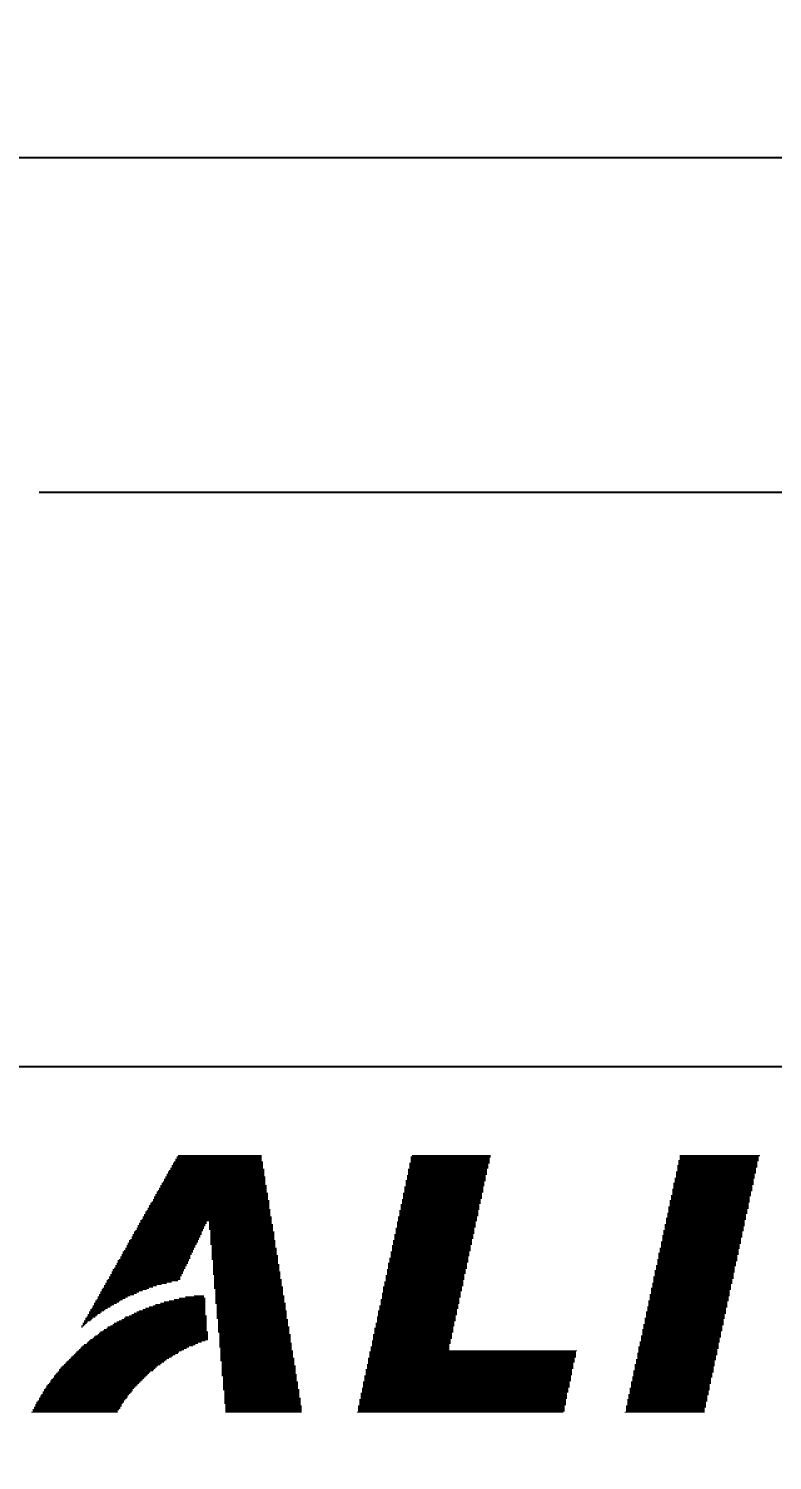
# Model space of a CAD drawing. Extents: x 4 to 274, y -3 to 190.
# Drawn here: x 158.39 to 173.48, y 160.71 to 189.78 of the extents above; entities that cross this region are included whole.
import ezdxf

# ---------------------------------------------------------------- set-up
doc = ezdxf.new("R2010")
doc.units = 0
doc.header["$MEASUREMENT"] = 0
doc.layers.get('0').update_dxf_attribs({"linetype": 'CONTINUOUS'})
doc.layers.get('Defpoints').update_dxf_attribs({"linetype": 'CONTINUOUS'})
doc.layers.add('BG_OUTLINE', color=7, linetype='CONTINUOUS')
doc.layers.add('BG_SILKSCREEN_TOP', color=231, linetype='CONTINUOUS')
doc.dimstyles.get("Standard").update_dxf_attribs({"dimtxt": 0.18, "dimasz": 0.18, "dimexe": 0.18, "dimexo": 0.0625, "dimgap": 0.09, "dimtad": 0, "dimtih": 1, "dimtoh": 1, "dimdec": 4, "dimzin": 0, "dimdsep": 46, "dimtxsty": 'STANDARD', "dimcen": 0.09, "dimadec": 0, "dimazin": 0, "dimtfac": 1, "dimtdec": 4, "dimtofl": 0, "dimtmove": 0, "dimatfit": 3, "dimfxl": 1, "dimtolj": 1, "dimtzin": 0, "dimarcsym": 0})

# ---------------------------------------------------------------- blocks, each defined once
blk = doc.blocks.new('*D10')
at = {"color": 0, "linetype": 'Continuous', "lineweight": -2, "transparency": 16777216}
for p, q in [((26.594, 163.689), (26.594, 180.539)), ((266.421, 163.689), (266.421, 180.539)), ((32.594, 180.359), (134.417, 180.359)), ((260.421, 180.359), (158.597, 180.359))]:
    blk.add_line(p, q, dxfattribs=at)
at = {"color": 0, "linetype": 'Continuous', "transparency": 16777216}
for points in [[(32.594, 181.359), (32.594, 179.359), (26.594, 180.359)], [(260.421, 181.359), (260.421, 179.359), (266.421, 180.359)]]:
    blk.add_solid(points, dxfattribs=at)
at = {"layer": 'Defpoints', "color": 0, "linetype": 'Continuous', "transparency": 16777216}
for p in [(266.421, 180.359), (26.594, 163.627), (266.421, 163.627)]:
    blk.add_point(p, dxfattribs=at)
at = {"color": 0, "linetype": 'Continuous', "transparency": 16777216, "insert": (146.507, 180.359), "char_height": 4, "attachment_point": 5}
blk.add_mtext('\\A1;239.8mm', dxfattribs=at)
blk = doc.blocks.new('*D11')
at = {"color": 0, "linetype": 'Continuous', "lineweight": -2, "transparency": 16777216}
for p, q in [((21.514, 168.769), (21.514, 187.334)), ((271.501, 168.769), (271.501, 187.334)), ((27.514, 187.154), (135.084, 187.154)), ((265.501, 187.154), (157.931, 187.154))]:
    blk.add_line(p, q, dxfattribs=at)
at = {"color": 0, "linetype": 'Continuous', "transparency": 16777216}
for points in [[(27.514, 188.154), (27.514, 186.154), (21.514, 187.154)], [(265.501, 188.154), (265.501, 186.154), (271.501, 187.154)]]:
    blk.add_solid(points, dxfattribs=at)
at = {"layer": 'Defpoints', "color": 0, "linetype": 'Continuous', "transparency": 16777216}
for p in [(271.501, 187.154), (21.514, 168.707), (271.501, 168.707)]:
    blk.add_point(p, dxfattribs=at)
at = {"color": 0, "linetype": 'Continuous', "transparency": 16777216, "insert": (146.507, 187.154), "char_height": 4, "attachment_point": 5}
blk.add_mtext('\\A1;250.0mm', dxfattribs=at)

msp = doc.modelspace()

# ---------------------------------------------------------------- linework, layer by layer
at = {"layer": 'BG_OUTLINE'}
msp.add_lwpolyline([(21.5138, -1.27), (21.5138, 168.7068), (271.5006, 168.7068), (271.5006, -1.27)], close=True, dxfattribs=at)
at = {"layer": 'BG_SILKSCREEN_TOP', "const_width": 0.0254}
for points in [[(161.38906, 166.870888), (163.11626, 166.870888)], [(161.38906, 166.845488), (163.11626, 166.845488)], [(161.41446, 166.896288), (163.11626, 166.896288)], [(166.13886, 166.870888), (167.76446, 166.870888)], [(166.13886, 166.845488), (167.73906, 166.845488)], [(166.16426, 166.896288), (167.76446, 166.896288)], [(171.59986, 166.896288), (173.22546, 166.896288)], [(171.59986, 166.870888), (173.20006, 166.870888)], [(171.59986, 166.845488), (173.20006, 166.845488)], [(161.21126, 166.566088), (163.16706, 166.566088)], [(161.23666, 166.591488), (163.16706, 166.591488)], [(161.26206, 166.642288), (163.14166, 166.642288)], [(161.26206, 166.616888), (163.16706, 166.616888)], [(161.28746, 166.693088), (163.14166, 166.693088)], [(161.28746, 166.667688), (163.14166, 166.667688)], [(161.31286, 166.743888), (163.14166, 166.743888)], [(161.31286, 166.718488), (163.14166, 166.718488)], [(161.33826, 166.769288), (163.14166, 166.769288)], [(161.36366, 166.820088), (163.11626, 166.820088)], [(161.36366, 166.794688), (163.11626, 166.794688)], [(166.08806, 166.616888), (167.68826, 166.616888)], [(166.08806, 166.591488), (167.68826, 166.591488)], [(166.08806, 166.566088), (167.68826, 166.566088)], [(166.11346, 166.743888), (167.73906, 166.743888)], [(166.11346, 166.718488), (167.71366, 166.718488)], [(166.11346, 166.693088), (167.71366, 166.693088)], [(166.11346, 166.667688), (167.71366, 166.667688)], [(166.11346, 166.642288), (167.71366, 166.642288)], [(166.13886, 166.820088), (167.73906, 166.820088)], [(166.13886, 166.794688), (167.73906, 166.794688)], [(166.13886, 166.769288), (167.73906, 166.769288)], [(171.52366, 166.566088), (173.14926, 166.566088)], [(171.54906, 166.693088), (173.17466, 166.693088)], [(171.54906, 166.667688), (173.17466, 166.667688)], [(171.54906, 166.642288), (173.14926, 166.642288)], [(171.54906, 166.616888), (173.14926, 166.616888)], [(171.54906, 166.591488), (173.14926, 166.591488)], [(171.57446, 166.794688), (173.20006, 166.794688)], [(171.57446, 166.769288), (173.17466, 166.769288)], [(171.57446, 166.743888), (173.17466, 166.743888)], [(171.57446, 166.718488), (173.17466, 166.718488)], [(171.59986, 166.820088), (173.20006, 166.820088)], [(161.05886, 166.286688), (163.21786, 166.286688)], [(161.05886, 166.261288), (163.21786, 166.261288)], [(161.08426, 166.337488), (163.19246, 166.337488)], [(161.08426, 166.312088), (163.19246, 166.312088)], [(161.10966, 166.362888), (163.19246, 166.362888)], [(161.13506, 166.413688), (163.19246, 166.413688)], [(161.13506, 166.388288), (163.19246, 166.388288)], [(161.16046, 166.464488), (163.19246, 166.464488)], [(161.16046, 166.439088), (163.19246, 166.439088)], [(161.18586, 166.515288), (163.16706, 166.515288)], [(161.18586, 166.489888), (163.16706, 166.489888)], [(161.21126, 166.540688), (163.16706, 166.540688)], [(166.01186, 166.261288), (167.61206, 166.261288)], [(166.03726, 166.388288), (167.66286, 166.388288)], [(166.03726, 166.362888), (167.63746, 166.362888)], [(166.03726, 166.337488), (167.63746, 166.337488)], [(166.03726, 166.312088), (167.63746, 166.312088)], [(166.03726, 166.286688), (167.63746, 166.286688)], [(166.06266, 166.489888), (167.66286, 166.489888)], [(166.06266, 166.464488), (167.66286, 166.464488)], [(166.06266, 166.439088), (167.66286, 166.439088)], [(166.06266, 166.413688), (167.66286, 166.413688)], [(166.08806, 166.540688), (167.68826, 166.540688)], [(166.08806, 166.515288), (167.68826, 166.515288)], [(171.47286, 166.337488), (173.09846, 166.337488)], [(171.47286, 166.312088), (173.09846, 166.312088)], [(171.47286, 166.286688), (173.07306, 166.286688)], [(171.47286, 166.261288), (173.07306, 166.261288)], [(171.49826, 166.439088), (173.12386, 166.439088)], [(171.49826, 166.413688), (173.09846, 166.413688)], [(171.49826, 166.388288), (173.09846, 166.388288)], [(171.49826, 166.362888), (173.09846, 166.362888)], [(171.52366, 166.540688), (173.14926, 166.540688)], [(171.52366, 166.515288), (173.12386, 166.515288)], [(171.52366, 166.489888), (173.12386, 166.489888)], [(171.52366, 166.464488), (173.12386, 166.464488)], [(160.90646, 166.007288), (163.24326, 166.007288)], [(160.90646, 165.981888), (163.26866, 165.981888)], [(160.93186, 166.058088), (163.24326, 166.058088)], [(160.93186, 166.032688), (163.24326, 166.032688)], [(160.95726, 166.108888), (163.24326, 166.108888)], [(160.95726, 166.083488), (163.24326, 166.083488)], [(160.98266, 166.159688), (163.21786, 166.159688)], [(160.98266, 166.134288), (163.24326, 166.134288)], [(161.00806, 166.185088), (163.21786, 166.185088)], [(161.03346, 166.235888), (163.21786, 166.235888)], [(161.03346, 166.210488), (163.21786, 166.210488)], [(165.96106, 166.007288), (167.56126, 166.007288)], [(165.96106, 165.981888), (167.56126, 165.981888)], [(165.98646, 166.134288), (167.58666, 166.134288)], [(165.98646, 166.108888), (167.58666, 166.108888)], [(165.98646, 166.083488), (167.58666, 166.083488)], [(165.98646, 166.058088), (167.58666, 166.058088)], [(165.98646, 166.032688), (167.58666, 166.032688)], [(166.01186, 166.235888), (167.61206, 166.235888)], [(166.01186, 166.210488), (167.61206, 166.210488)], [(166.01186, 166.185088), (167.61206, 166.185088)], [(166.01186, 166.159688), (167.61206, 166.159688)], [(171.39666, 165.981888), (173.02226, 165.981888)], [(171.42206, 166.083488), (173.04766, 166.083488)], [(171.42206, 166.058088), (173.02226, 166.058088)], [(171.42206, 166.032688), (173.02226, 166.032688)], [(171.42206, 166.007288), (173.02226, 166.007288)], [(171.44746, 166.210488), (173.07306, 166.210488)], [(171.44746, 166.185088), (173.07306, 166.185088)], [(171.44746, 166.159688), (173.04766, 166.159688)], [(171.44746, 166.134288), (173.04766, 166.134288)], [(171.44746, 166.108888), (173.04766, 166.108888)], [(171.47286, 166.235888), (173.07306, 166.235888)], [(160.72866, 165.702488), (163.29406, 165.702488)], [(160.75406, 165.753288), (163.29406, 165.753288)], [(160.75406, 165.727888), (163.29406, 165.727888)], [(160.77946, 165.778688), (163.29406, 165.778688)], [(160.80486, 165.829488), (163.26866, 165.829488)], [(160.80486, 165.804088), (163.29406, 165.804088)], [(160.83026, 165.880288), (163.26866, 165.880288)], [(160.83026, 165.854888), (163.26866, 165.854888)], [(160.85566, 165.931088), (163.26866, 165.931088)], [(160.85566, 165.905688), (163.26866, 165.905688)], [(160.88106, 165.956488), (163.26866, 165.956488)], [(165.91026, 165.778688), (167.51046, 165.778688)], [(165.91026, 165.753288), (167.51046, 165.753288)], [(165.91026, 165.727888), (167.51046, 165.727888)], [(165.91026, 165.702488), (167.51046, 165.702488)], [(165.93566, 165.905688), (167.53586, 165.905688)], [(165.93566, 165.880288), (167.53586, 165.880288)], [(165.93566, 165.854888), (167.53586, 165.854888)], [(165.93566, 165.829488), (167.53586, 165.829488)], [(165.93566, 165.804088), (167.53586, 165.804088)], [(165.96106, 165.956488), (167.56126, 165.956488)], [(165.96106, 165.931088), (167.56126, 165.931088)], [(171.34586, 165.727888), (172.97146, 165.727888)], [(171.34586, 165.702488), (172.94606, 165.702488)], [(171.37126, 165.854888), (172.99686, 165.854888)], [(171.37126, 165.829488), (172.99686, 165.829488)], [(171.37126, 165.804088), (172.97146, 165.804088)], [(171.37126, 165.778688), (172.97146, 165.778688)], [(171.37126, 165.753288), (172.97146, 165.753288)], [(171.39666, 165.956488), (173.02226, 165.956488)], [(171.39666, 165.931088), (172.99686, 165.931088)], [(171.39666, 165.905688), (172.99686, 165.905688)], [(171.39666, 165.880288), (172.99686, 165.880288)], [(160.57626, 165.423088), (161.94786, 165.423088)], [(160.57626, 165.397688), (161.92246, 165.397688)], [(160.60166, 165.473888), (161.97326, 165.473888)], [(160.60166, 165.448488), (161.94786, 165.448488)], [(160.62706, 165.524688), (161.99866, 165.524688)], [(160.62706, 165.499288), (161.97326, 165.499288)], [(160.65246, 165.575488), (163.31946, 165.575488)], [(160.65246, 165.550088), (161.99866, 165.550088)], [(160.67786, 165.600888), (163.31946, 165.600888)], [(160.70326, 165.651688), (163.31946, 165.651688)], [(160.70326, 165.626288), (163.31946, 165.626288)], [(160.72866, 165.677088), (163.29406, 165.677088)], [(162.04946, 165.550088), (163.31946, 165.550088)], [(162.04946, 165.524688), (163.31946, 165.524688)], [(162.04946, 165.499288), (163.34486, 165.499288)], [(162.04946, 165.473888), (163.34486, 165.473888)], [(162.04946, 165.448488), (163.34486, 165.448488)], [(162.04946, 165.423088), (163.34486, 165.423088)], [(162.04946, 165.397688), (163.34486, 165.397688)], [(165.83406, 165.423088), (167.43426, 165.423088)], [(165.83406, 165.397688), (167.43426, 165.397688)], [(165.85946, 165.550088), (167.45966, 165.550088)], [(165.85946, 165.524688), (167.45966, 165.524688)], [(165.85946, 165.499288), (167.45966, 165.499288)], [(165.85946, 165.473888), (167.45966, 165.473888)], [(165.85946, 165.448488), (167.45966, 165.448488)], [(165.88486, 165.651688), (167.48506, 165.651688)], [(165.88486, 165.626288), (167.48506, 165.626288)], [(165.88486, 165.600888), (167.48506, 165.600888)], [(165.88486, 165.575488), (167.48506, 165.575488)], [(165.91026, 165.677088), (167.51046, 165.677088)], [(171.29506, 165.499288), (172.92066, 165.499288)], [(171.29506, 165.473888), (172.92066, 165.473888)], [(171.29506, 165.448488), (172.89526, 165.448488)], [(171.29506, 165.423088), (172.89526, 165.423088)], [(171.29506, 165.397688), (172.89526, 165.397688)], [(171.32046, 165.626288), (172.94606, 165.626288)], [(171.32046, 165.600888), (172.94606, 165.600888)], [(171.32046, 165.575488), (172.92066, 165.575488)], [(171.32046, 165.550088), (172.92066, 165.550088)], [(171.32046, 165.524688), (172.92066, 165.524688)], [(171.34586, 165.677088), (172.94606, 165.677088)], [(171.34586, 165.651688), (172.94606, 165.651688)], [(160.39846, 165.118288), (161.79546, 165.118288)], [(160.42386, 165.169088), (161.82086, 165.169088)], [(160.42386, 165.143688), (161.82086, 165.143688)], [(160.44926, 165.194488), (161.84626, 165.194488)], [(160.47466, 165.245288), (161.87166, 165.245288)], [(160.47466, 165.219888), (161.84626, 165.219888)], [(160.50006, 165.296088), (161.89706, 165.296088)], [(160.50006, 165.270688), (161.87166, 165.270688)], [(160.52546, 165.346888), (161.89706, 165.346888)], [(160.52546, 165.321488), (161.89706, 165.321488)], [(160.55086, 165.372288), (161.92246, 165.372288)], [(162.07486, 165.372288), (163.34486, 165.372288)], [(162.07486, 165.346888), (163.37026, 165.346888)], [(162.07486, 165.321488), (163.37026, 165.321488)], [(162.07486, 165.296088), (163.37026, 165.296088)], [(162.07486, 165.270688), (163.37026, 165.270688)], [(162.07486, 165.245288), (163.37026, 165.245288)], [(162.07486, 165.219888), (163.37026, 165.219888)], [(162.07486, 165.194488), (163.37026, 165.194488)], [(162.07486, 165.169088), (163.39566, 165.169088)], [(162.07486, 165.143688), (163.39566, 165.143688)], [(162.07486, 165.118288), (163.39566, 165.118288)], [(165.78326, 165.169088), (167.38346, 165.169088)], [(165.78326, 165.143688), (167.38346, 165.143688)], [(165.78326, 165.118288), (167.38346, 165.118288)], [(165.80866, 165.296088), (167.40886, 165.296088)], [(165.80866, 165.270688), (167.40886, 165.270688)], [(165.80866, 165.245288), (167.40886, 165.245288)], [(165.80866, 165.219888), (167.40886, 165.219888)], [(165.80866, 165.194488), (167.38346, 165.194488)], [(165.83406, 165.372288), (167.43426, 165.372288)], [(165.83406, 165.346888), (167.43426, 165.346888)], [(165.83406, 165.321488), (167.43426, 165.321488)], [(171.21886, 165.143688), (172.84446, 165.143688)], [(171.21886, 165.118288), (172.84446, 165.118288)], [(171.24426, 165.270688), (172.86986, 165.270688)], [(171.24426, 165.245288), (172.86986, 165.245288)], [(171.24426, 165.219888), (172.84446, 165.219888)], [(171.24426, 165.194488), (172.84446, 165.194488)], [(171.24426, 165.169088), (172.84446, 165.169088)], [(171.26966, 165.372288), (172.89526, 165.372288)], [(171.26966, 165.346888), (172.86986, 165.346888)], [(171.26966, 165.321488), (172.86986, 165.321488)], [(171.26966, 165.296088), (172.86986, 165.296088)], [(160.24606, 164.838888), (161.66846, 164.838888)], [(160.24606, 164.813488), (161.66846, 164.813488)], [(160.27146, 164.889688), (161.69386, 164.889688)], [(160.27146, 164.864288), (161.66846, 164.864288)], [(160.29686, 164.940488), (161.71926, 164.940488)], [(160.29686, 164.915088), (161.69386, 164.915088)], [(160.32226, 164.965888), (161.71926, 164.965888)], [(160.34766, 165.016688), (161.74466, 165.016688)], [(160.34766, 164.991288), (161.74466, 164.991288)], [(160.37306, 165.067488), (161.77006, 165.067488)], [(160.37306, 165.042088), (161.77006, 165.042088)], [(160.39846, 165.092888), (161.79546, 165.092888)], [(162.07486, 165.092888), (163.39566, 165.092888)], [(162.10026, 165.067488), (163.39566, 165.067488)], [(162.10026, 165.042088), (163.39566, 165.042088)], [(162.10026, 165.016688), (163.42106, 165.016688)], [(162.10026, 164.991288), (163.42106, 164.991288)], [(162.10026, 164.965888), (163.42106, 164.965888)], [(162.10026, 164.940488), (163.42106, 164.940488)], [(162.10026, 164.915088), (163.42106, 164.915088)], [(162.10026, 164.889688), (163.42106, 164.889688)], [(162.10026, 164.864288), (163.44646, 164.864288)], [(162.10026, 164.838888), (163.44646, 164.838888)], [(162.10026, 164.813488), (163.44646, 164.813488)], [(165.70706, 164.813488), (167.30726, 164.813488)], [(165.73246, 164.940488), (167.33266, 164.940488)], [(165.73246, 164.915088), (167.33266, 164.915088)], [(165.73246, 164.889688), (167.33266, 164.889688)], [(165.73246, 164.864288), (167.33266, 164.864288)], [(165.73246, 164.838888), (167.30726, 164.838888)], [(165.75786, 165.067488), (167.35806, 165.067488)], [(165.75786, 165.042088), (167.35806, 165.042088)], [(165.75786, 165.016688), (167.35806, 165.016688)], [(165.75786, 164.991288), (167.35806, 164.991288)], [(165.75786, 164.965888), (167.35806, 164.965888)], [(165.78326, 165.092888), (167.38346, 165.092888)], [(171.16806, 164.915088), (172.79366, 164.915088)], [(171.16806, 164.889688), (172.79366, 164.889688)], [(171.16806, 164.864288), (172.76826, 164.864288)], [(171.16806, 164.838888), (172.76826, 164.838888)], [(171.16806, 164.813488), (172.76826, 164.813488)], [(171.19346, 165.016688), (172.81906, 165.016688)], [(171.19346, 164.991288), (172.79366, 164.991288)], [(171.19346, 164.965888), (172.79366, 164.965888)], [(171.19346, 164.940488), (172.79366, 164.940488)], [(171.21886, 165.092888), (172.81906, 165.092888)], [(171.21886, 165.067488), (172.81906, 165.067488)], [(171.21886, 165.042088), (172.81906, 165.042088)], [(160.06826, 164.534088), (161.51606, 164.534088)], [(160.09366, 164.584888), (161.54146, 164.584888)], [(160.09366, 164.559488), (161.54146, 164.559488)], [(160.11906, 164.610288), (161.56686, 164.610288)], [(160.14446, 164.661088), (161.59226, 164.661088)], [(160.14446, 164.635688), (161.56686, 164.635688)], [(160.16986, 164.711888), (161.61766, 164.711888)], [(160.16986, 164.686488), (161.59226, 164.686488)], [(160.19526, 164.762688), (161.64306, 164.762688)], [(160.19526, 164.737288), (161.61766, 164.737288)], [(160.22066, 164.788088), (161.64306, 164.788088)], [(162.10026, 164.788088), (163.44646, 164.788088)], [(162.12566, 164.762688), (163.44646, 164.762688)], [(162.12566, 164.737288), (163.44646, 164.737288)], [(162.12566, 164.711888), (163.44646, 164.711888)], [(162.12566, 164.686488), (163.47186, 164.686488)], [(162.12566, 164.661088), (163.47186, 164.661088)], [(162.12566, 164.635688), (163.47186, 164.635688)], [(162.12566, 164.610288), (163.47186, 164.610288)], [(162.12566, 164.584888), (163.47186, 164.584888)], [(162.12566, 164.559488), (163.47186, 164.559488)], [(162.12566, 164.534088), (163.49726, 164.534088)], [(165.65626, 164.584888), (167.25646, 164.584888)], [(165.65626, 164.559488), (167.25646, 164.559488)], [(165.65626, 164.534088), (167.25646, 164.534088)], [(165.68166, 164.711888), (167.28186, 164.711888)], [(165.68166, 164.686488), (167.28186, 164.686488)], [(165.68166, 164.661088), (167.28186, 164.661088)], [(165.68166, 164.635688), (167.28186, 164.635688)], [(165.68166, 164.610288), (167.28186, 164.610288)], [(165.70706, 164.788088), (167.30726, 164.788088)], [(165.70706, 164.762688), (167.30726, 164.762688)], [(165.70706, 164.737288), (167.30726, 164.737288)], [(171.09186, 164.559488), (172.71746, 164.559488)], [(171.09186, 164.534088), (172.71746, 164.534088)], [(171.11726, 164.661088), (172.74286, 164.661088)], [(171.11726, 164.635688), (172.71746, 164.635688)], [(171.11726, 164.610288), (172.71746, 164.610288)], [(171.11726, 164.584888), (172.71746, 164.584888)], [(171.14266, 164.788088), (172.76826, 164.788088)], [(171.14266, 164.762688), (172.76826, 164.762688)], [(171.14266, 164.737288), (172.74286, 164.737288)], [(171.14266, 164.711888), (172.74286, 164.711888)], [(171.14266, 164.686488), (172.74286, 164.686488)], [(159.91586, 164.254688), (160.98266, 164.254688)], [(159.91586, 164.229288), (160.90646, 164.229288)], [(159.94126, 164.305488), (161.18586, 164.305488)], [(159.94126, 164.280088), (161.08426, 164.280088)], [(159.96666, 164.356288), (161.41446, 164.356288)], [(159.96666, 164.330888), (161.28746, 164.330888)], [(159.99206, 164.381688), (161.46526, 164.381688)], [(160.01746, 164.432488), (161.46526, 164.432488)], [(160.01746, 164.407088), (161.46526, 164.407088)], [(160.04286, 164.483288), (161.49066, 164.483288)], [(160.04286, 164.457888), (161.49066, 164.457888)], [(160.06826, 164.508688), (161.51606, 164.508688)], [(162.12566, 164.508688), (163.49726, 164.508688)], [(162.12566, 164.483288), (163.49726, 164.483288)], [(162.15106, 164.457888), (163.49726, 164.457888)], [(162.15106, 164.432488), (163.49726, 164.432488)], [(162.15106, 164.407088), (163.49726, 164.407088)], [(162.15106, 164.381688), (163.52266, 164.381688)], [(162.15106, 164.356288), (163.52266, 164.356288)], [(162.15106, 164.330888), (163.52266, 164.330888)], [(162.15106, 164.305488), (163.52266, 164.305488)], [(162.15106, 164.280088), (163.52266, 164.280088)], [(162.15106, 164.254688), (163.52266, 164.254688)], [(162.15106, 164.229288), (163.54806, 164.229288)], [(165.58006, 164.229288), (167.18026, 164.229288)], [(165.60546, 164.330888), (167.20566, 164.330888)], [(165.60546, 164.305488), (167.20566, 164.305488)], [(165.60546, 164.280088), (167.20566, 164.280088)], [(165.60546, 164.254688), (167.20566, 164.254688)], [(165.63086, 164.457888), (167.23106, 164.457888)], [(165.63086, 164.432488), (167.23106, 164.432488)], [(165.63086, 164.407088), (167.23106, 164.407088)], [(165.63086, 164.381688), (167.23106, 164.381688)], [(165.63086, 164.356288), (167.20566, 164.356288)], [(165.65626, 164.508688), (167.25646, 164.508688)], [(165.65626, 164.483288), (167.23106, 164.483288)], [(171.04106, 164.305488), (172.66666, 164.305488)], [(171.04106, 164.280088), (172.64126, 164.280088)], [(171.04106, 164.254688), (172.64126, 164.254688)], [(171.04106, 164.229288), (172.64126, 164.229288)], [(171.06646, 164.432488), (172.69206, 164.432488)], [(171.06646, 164.407088), (172.69206, 164.407088)], [(171.06646, 164.381688), (172.66666, 164.381688)], [(171.06646, 164.356288), (172.66666, 164.356288)], [(171.06646, 164.330888), (172.66666, 164.330888)], [(171.09186, 164.508688), (172.69206, 164.508688)], [(171.09186, 164.483288), (172.69206, 164.483288)], [(171.09186, 164.457888), (172.69206, 164.457888)], [(159.73806, 163.949888), (160.24606, 163.949888)], [(159.76346, 163.975288), (160.29686, 163.975288)], [(159.78886, 164.026088), (160.39846, 164.026088)], [(159.78886, 164.000688), (160.34766, 164.000688)], [(159.81426, 164.076888), (160.52546, 164.076888)], [(159.81426, 164.051488), (160.44926, 164.051488)], [(159.83966, 164.127688), (160.62706, 164.127688)], [(159.83966, 164.102288), (160.57626, 164.102288)], [(159.86506, 164.178488), (160.77946, 164.178488)], [(159.86506, 164.153088), (160.70326, 164.153088)], [(159.89046, 164.203888), (160.83026, 164.203888)], [(161.23666, 163.949888), (161.97326, 163.949888)], [(161.33826, 163.975288), (161.97326, 163.975288)], [(161.43986, 164.000688), (161.97326, 164.000688)], [(161.56686, 164.026088), (161.94786, 164.026088)], [(161.74466, 164.051488), (161.94786, 164.051488)], [(162.15106, 164.203888), (163.54806, 164.203888)], [(162.17646, 164.178488), (163.54806, 164.178488)], [(162.17646, 164.153088), (163.54806, 164.153088)], [(162.17646, 164.127688), (163.54806, 164.127688)], [(162.17646, 164.102288), (163.54806, 164.102288)], [(162.17646, 164.076888), (163.54806, 164.076888)], [(162.17646, 164.051488), (163.57346, 164.051488)], [(162.17646, 164.026088), (163.57346, 164.026088)], [(162.17646, 164.000688), (163.57346, 164.000688)], [(162.17646, 163.975288), (163.57346, 163.975288)], [(162.17646, 163.949888), (163.57346, 163.949888)], [(165.52926, 163.975288), (167.12946, 163.975288)], [(165.52926, 163.949888), (167.12946, 163.949888)], [(165.55466, 164.102288), (167.15486, 164.102288)], [(165.55466, 164.076888), (167.15486, 164.076888)], [(165.55466, 164.051488), (167.15486, 164.051488)], [(165.55466, 164.026088), (167.15486, 164.026088)], [(165.55466, 164.000688), (167.12946, 164.000688)], [(165.58006, 164.203888), (167.18026, 164.203888)], [(165.58006, 164.178488), (167.18026, 164.178488)], [(165.58006, 164.153088), (167.18026, 164.153088)], [(165.58006, 164.127688), (167.15486, 164.127688)], [(170.96486, 163.949888), (172.59046, 163.949888)], [(170.99026, 164.076888), (172.61586, 164.076888)], [(170.99026, 164.051488), (172.61586, 164.051488)], [(170.99026, 164.026088), (172.59046, 164.026088)], [(170.99026, 164.000688), (172.59046, 164.000688)], [(170.99026, 163.975288), (172.59046, 163.975288)], [(171.01566, 164.203888), (172.64126, 164.203888)], [(171.01566, 164.178488), (172.64126, 164.178488)], [(171.01566, 164.153088), (172.61586, 164.153088)], [(171.01566, 164.127688), (172.61586, 164.127688)], [(171.01566, 164.102288), (172.61586, 164.102288)], [(159.58566, 163.670488), (159.78886, 163.670488)], [(159.58566, 163.645088), (159.76346, 163.645088)], [(159.61106, 163.721288), (159.86506, 163.721288)], [(159.61106, 163.695888), (159.83966, 163.695888)], [(159.63646, 163.772088), (159.94126, 163.772088)], [(159.63646, 163.746688), (159.91586, 163.746688)], [(159.66186, 163.797488), (159.99206, 163.797488)], [(159.68726, 163.848288), (160.06826, 163.848288)], [(159.68726, 163.822888), (160.04286, 163.822888)], [(159.71266, 163.899088), (160.16986, 163.899088)], [(159.71266, 163.873688), (160.11906, 163.873688)], [(159.73806, 163.924488), (160.22066, 163.924488)], [(160.42386, 163.645088), (161.99866, 163.645088)], [(160.47466, 163.670488), (161.97326, 163.670488)], [(160.52546, 163.695888), (161.97326, 163.695888)], [(160.57626, 163.721288), (161.97326, 163.721288)], [(160.62706, 163.746688), (161.97326, 163.746688)], [(160.70326, 163.772088), (161.97326, 163.772088)], [(160.75406, 163.797488), (161.97326, 163.797488)], [(160.83026, 163.822888), (161.97326, 163.822888)], [(160.90646, 163.848288), (161.97326, 163.848288)], [(160.95726, 163.873688), (161.97326, 163.873688)], [(161.05886, 163.899088), (161.97326, 163.899088)], [(161.13506, 163.924488), (161.97326, 163.924488)], [(162.17646, 163.924488), (163.57346, 163.924488)], [(162.17646, 163.899088), (163.59886, 163.899088)], [(162.20186, 163.873688), (163.59886, 163.873688)], [(162.20186, 163.848288), (163.59886, 163.848288)], [(162.20186, 163.822888), (163.59886, 163.822888)], [(162.20186, 163.797488), (163.59886, 163.797488)], [(162.20186, 163.772088), (163.59886, 163.772088)], [(162.20186, 163.746688), (163.62426, 163.746688)], [(162.20186, 163.721288), (163.62426, 163.721288)], [(162.20186, 163.695888), (163.62426, 163.695888)], [(162.20186, 163.670488), (163.62426, 163.670488)], [(162.20186, 163.645088), (163.62426, 163.645088)], [(165.47846, 163.746688), (167.07866, 163.746688)], [(165.47846, 163.721288), (167.07866, 163.721288)], [(165.47846, 163.695888), (167.07866, 163.695888)], [(165.47846, 163.670488), (167.07866, 163.670488)], [(165.47846, 163.645088), (167.05326, 163.645088)], [(165.50386, 163.848288), (167.10406, 163.848288)], [(165.50386, 163.822888), (167.10406, 163.822888)], [(165.50386, 163.797488), (167.10406, 163.797488)], [(165.50386, 163.772088), (167.07866, 163.772088)], [(165.52926, 163.924488), (167.12946, 163.924488)], [(165.52926, 163.899088), (167.12946, 163.899088)], [(165.52926, 163.873688), (167.10406, 163.873688)], [(170.91406, 163.721288), (172.53966, 163.721288)], [(170.91406, 163.695888), (172.53966, 163.695888)], [(170.91406, 163.670488), (172.51426, 163.670488)], [(170.91406, 163.645088), (172.51426, 163.645088)], [(170.93946, 163.822888), (172.56506, 163.822888)], [(170.93946, 163.797488), (172.53966, 163.797488)], [(170.93946, 163.772088), (172.53966, 163.772088)], [(170.93946, 163.746688), (172.53966, 163.746688)], [(170.96486, 163.924488), (172.56506, 163.924488)], [(170.96486, 163.899088), (172.56506, 163.899088)], [(170.96486, 163.873688), (172.56506, 163.873688)], [(170.96486, 163.848288), (172.56506, 163.848288)], [(159.45866, 163.441888), (159.50946, 163.441888)], [(159.45866, 163.416488), (159.48406, 163.416488)], [(159.48406, 163.492688), (159.56026, 163.492688)], [(159.48406, 163.467288), (159.53486, 163.467288)], [(159.50946, 163.543488), (159.63646, 163.543488)], [(159.50946, 163.518088), (159.58566, 163.518088)], [(159.53486, 163.594288), (159.68726, 163.594288)], [(159.53486, 163.568888), (159.66186, 163.568888)], [(159.56026, 163.619688), (159.73806, 163.619688)], [(159.91586, 163.365688), (161.99866, 163.365688)], [(159.96666, 163.391088), (161.99866, 163.391088)], [(159.99206, 163.416488), (161.99866, 163.416488)], [(160.04286, 163.441888), (161.99866, 163.441888)], [(160.09366, 163.467288), (161.99866, 163.467288)], [(160.11906, 163.492688), (161.99866, 163.492688)], [(160.16986, 163.518088), (161.99866, 163.518088)], [(160.22066, 163.543488), (161.99866, 163.543488)], [(160.27146, 163.568888), (161.99866, 163.568888)], [(160.32226, 163.594288), (161.99866, 163.594288)], [(160.34766, 163.619688), (161.99866, 163.619688)], [(162.20186, 163.619688), (163.62426, 163.619688)], [(162.20186, 163.594288), (163.62426, 163.594288)], [(162.22726, 163.568888), (163.64966, 163.568888)], [(162.22726, 163.543488), (163.64966, 163.543488)], [(162.22726, 163.518088), (163.64966, 163.518088)], [(162.22726, 163.492688), (163.64966, 163.492688)], [(162.22726, 163.467288), (163.64966, 163.467288)], [(162.22726, 163.441888), (163.64966, 163.441888)], [(162.22726, 163.416488), (163.67506, 163.416488)], [(162.22726, 163.391088), (163.67506, 163.391088)], [(162.22726, 163.365688), (163.67506, 163.365688)], [(165.40226, 163.391088), (167.00246, 163.391088)], [(165.40226, 163.365688), (167.00246, 163.365688)], [(165.42766, 163.492688), (167.02786, 163.492688)], [(165.42766, 163.467288), (167.02786, 163.467288)], [(165.42766, 163.441888), (167.02786, 163.441888)], [(165.42766, 163.416488), (167.00246, 163.416488)], [(165.45306, 163.619688), (167.05326, 163.619688)], [(165.45306, 163.594288), (167.05326, 163.594288)], [(165.45306, 163.568888), (167.05326, 163.568888)], [(165.45306, 163.543488), (167.05326, 163.543488)], [(165.45306, 163.518088), (167.02786, 163.518088)], [(170.83786, 163.365688), (172.46346, 163.365688)], [(170.86326, 163.467288), (172.48886, 163.467288)], [(170.86326, 163.441888), (172.46346, 163.441888)], [(170.86326, 163.416488), (172.46346, 163.416488)], [(170.86326, 163.391088), (172.46346, 163.391088)], [(170.88866, 163.594288), (172.51426, 163.594288)], [(170.88866, 163.568888), (172.48886, 163.568888)], [(170.88866, 163.543488), (172.48886, 163.543488)], [(170.88866, 163.518088), (172.48886, 163.518088)], [(170.88866, 163.492688), (172.48886, 163.492688)], [(170.91406, 163.619688), (172.51426, 163.619688)], [(159.56026, 163.086288), (161.82086, 163.086288)], [(159.58566, 163.111688), (161.89706, 163.111688)], [(159.61106, 163.137088), (161.97326, 163.137088)], [(159.63646, 163.162488), (162.02406, 163.162488)], [(159.68726, 163.187888), (162.02406, 163.187888)], [(159.71266, 163.213288), (162.02406, 163.213288)], [(159.73806, 163.238688), (162.02406, 163.238688)], [(159.78886, 163.264088), (162.02406, 163.264088)], [(159.81426, 163.289488), (162.02406, 163.289488)], [(159.83966, 163.314888), (162.02406, 163.314888)], [(159.89046, 163.340288), (161.99866, 163.340288)], [(162.22726, 163.340288), (163.67506, 163.340288)], [(162.22726, 163.314888), (163.67506, 163.314888)], [(162.25266, 163.289488), (163.67506, 163.289488)], [(162.25266, 163.264088), (163.70046, 163.264088)], [(162.25266, 163.238688), (163.70046, 163.238688)], [(162.25266, 163.213288), (163.70046, 163.213288)], [(162.25266, 163.187888), (163.70046, 163.187888)], [(162.25266, 163.162488), (163.70046, 163.162488)], [(162.25266, 163.137088), (163.70046, 163.137088)], [(162.25266, 163.111688), (163.70046, 163.111688)], [(162.25266, 163.086288), (163.72586, 163.086288)], [(165.35146, 163.137088), (166.95166, 163.137088)], [(165.35146, 163.111688), (166.95166, 163.111688)], [(165.35146, 163.086288), (166.95166, 163.086288)], [(165.37686, 163.264088), (166.97706, 163.264088)], [(165.37686, 163.238688), (166.97706, 163.238688)], [(165.37686, 163.213288), (166.97706, 163.213288)], [(165.37686, 163.187888), (166.97706, 163.187888)], [(165.37686, 163.162488), (166.95166, 163.162488)], [(165.40226, 163.340288), (167.00246, 163.340288)], [(165.40226, 163.314888), (167.00246, 163.314888)], [(165.40226, 163.289488), (166.97706, 163.289488)], [(170.78706, 163.111688), (172.41266, 163.111688)], [(170.78706, 163.086288), (172.38726, 163.086288)], [(170.81246, 163.238688), (172.43806, 163.238688)], [(170.81246, 163.213288), (172.43806, 163.213288)], [(170.81246, 163.187888), (172.41266, 163.187888)], [(170.81246, 163.162488), (172.41266, 163.162488)], [(170.81246, 163.137088), (172.41266, 163.137088)], [(170.83786, 163.340288), (172.46346, 163.340288)], [(170.83786, 163.314888), (172.43806, 163.314888)], [(170.83786, 163.289488), (172.43806, 163.289488)], [(170.83786, 163.264088), (172.43806, 163.264088)], [(159.23006, 162.781488), (161.23666, 162.781488)], [(159.25546, 162.806888), (161.28746, 162.806888)], [(159.28086, 162.832288), (161.31286, 162.832288)], [(159.30626, 162.857688), (161.36366, 162.857688)], [(159.33166, 162.883088), (161.41446, 162.883088)], [(159.35706, 162.908488), (161.43986, 162.908488)], [(159.38246, 162.933888), (161.49066, 162.933888)], [(159.40786, 162.959288), (161.54146, 162.959288)], [(159.43326, 162.984688), (161.59226, 162.984688)], [(159.45866, 163.010088), (161.64306, 163.010088)], [(159.48406, 163.035488), (161.71926, 163.035488)], [(159.50946, 163.060888), (161.77006, 163.060888)], [(162.25266, 163.060888), (163.72586, 163.060888)], [(162.25266, 163.035488), (163.72586, 163.035488)], [(162.25266, 163.010088), (163.72586, 163.010088)], [(162.27806, 162.984688), (163.72586, 162.984688)], [(162.27806, 162.959288), (163.72586, 162.959288)], [(162.27806, 162.933888), (163.75126, 162.933888)], [(162.27806, 162.908488), (163.75126, 162.908488)], [(162.27806, 162.883088), (163.75126, 162.883088)], [(162.27806, 162.857688), (163.75126, 162.857688)], [(162.27806, 162.832288), (163.75126, 162.832288)], [(162.27806, 162.806888), (163.75126, 162.806888)], [(162.27806, 162.781488), (163.77666, 162.781488)], [(165.27526, 162.781488), (169.46626, 162.781488)], [(165.30066, 162.908488), (169.49166, 162.908488)], [(165.30066, 162.883088), (169.49166, 162.883088)], [(165.30066, 162.857688), (169.49166, 162.857688)], [(165.30066, 162.832288), (169.49166, 162.832288)], [(165.30066, 162.806888), (169.49166, 162.806888)], [(165.32606, 163.010088), (166.92626, 163.010088)], [(165.32606, 162.984688), (166.92626, 162.984688)], [(165.32606, 162.959288), (166.92626, 162.959288)], [(165.32606, 162.933888), (169.51706, 162.933888)], [(165.35146, 163.060888), (166.92626, 163.060888)], [(165.35146, 163.035488), (166.92626, 163.035488)], [(170.73626, 162.883088), (172.36186, 162.883088)], [(170.73626, 162.857688), (172.36186, 162.857688)], [(170.73626, 162.832288), (172.33646, 162.832288)], [(170.73626, 162.806888), (172.33646, 162.806888)], [(170.73626, 162.781488), (172.33646, 162.781488)], [(170.76166, 163.010088), (172.38726, 163.010088)], [(170.76166, 162.984688), (172.38726, 162.984688)], [(170.76166, 162.959288), (172.36186, 162.959288)], [(170.76166, 162.933888), (172.36186, 162.933888)], [(170.76166, 162.908488), (172.36186, 162.908488)], [(170.78706, 163.060888), (172.38726, 163.060888)], [(170.78706, 163.035488), (172.38726, 163.035488)], [(158.97606, 162.502088), (160.85566, 162.502088)], [(159.00146, 162.552888), (160.93186, 162.552888)], [(159.00146, 162.527488), (160.90646, 162.527488)], [(159.02686, 162.578288), (160.95726, 162.578288)], [(159.05226, 162.603688), (160.98266, 162.603688)], [(159.07766, 162.629088), (161.00806, 162.629088)], [(159.10306, 162.654488), (161.05886, 162.654488)], [(159.12846, 162.679888), (161.08426, 162.679888)], [(159.15386, 162.705288), (161.13506, 162.705288)], [(159.17926, 162.730688), (161.16046, 162.730688)], [(159.20466, 162.756088), (161.18586, 162.756088)], [(162.27806, 162.756088), (163.77666, 162.756088)], [(162.27806, 162.730688), (163.77666, 162.730688)], [(162.30346, 162.705288), (163.77666, 162.705288)], [(162.30346, 162.679888), (163.77666, 162.679888)], [(162.30346, 162.654488), (163.77666, 162.654488)], [(162.30346, 162.629088), (163.80206, 162.629088)], [(162.30346, 162.603688), (163.80206, 162.603688)], [(162.30346, 162.578288), (163.80206, 162.578288)], [(162.30346, 162.552888), (163.80206, 162.552888)], [(162.30346, 162.527488), (163.80206, 162.527488)], [(162.30346, 162.502088), (163.80206, 162.502088)], [(165.22446, 162.552888), (169.41546, 162.552888)], [(165.22446, 162.527488), (169.41546, 162.527488)], [(165.22446, 162.502088), (169.41546, 162.502088)], [(165.24986, 162.654488), (169.44086, 162.654488)], [(165.24986, 162.629088), (169.44086, 162.629088)], [(165.24986, 162.603688), (169.44086, 162.603688)], [(165.24986, 162.578288), (169.44086, 162.578288)], [(165.27526, 162.756088), (169.46626, 162.756088)], [(165.27526, 162.730688), (169.46626, 162.730688)], [(165.27526, 162.705288), (169.46626, 162.705288)], [(165.27526, 162.679888), (169.44086, 162.679888)], [(170.66006, 162.527488), (172.28566, 162.527488)], [(170.66006, 162.502088), (172.28566, 162.502088)], [(170.68546, 162.654488), (172.31106, 162.654488)], [(170.68546, 162.629088), (172.31106, 162.629088)], [(170.68546, 162.603688), (172.28566, 162.603688)], [(170.68546, 162.578288), (172.28566, 162.578288)], [(170.68546, 162.552888), (172.28566, 162.552888)], [(170.71086, 162.756088), (172.33646, 162.756088)], [(170.71086, 162.730688), (172.31106, 162.730688)], [(170.71086, 162.705288), (172.31106, 162.705288)], [(170.71086, 162.679888), (172.31106, 162.679888)], [(158.74746, 162.222688), (160.57626, 162.222688)], [(158.74746, 162.197288), (160.55086, 162.197288)], [(158.77286, 162.248088), (160.60166, 162.248088)], [(158.79826, 162.273488), (160.62706, 162.273488)], [(158.82366, 162.324288), (160.67786, 162.324288)], [(158.82366, 162.298888), (160.65246, 162.298888)], [(158.84906, 162.349688), (160.70326, 162.349688)], [(158.87446, 162.375088), (160.72866, 162.375088)], [(158.89986, 162.425888), (160.77946, 162.425888)], [(158.89986, 162.400488), (160.75406, 162.400488)], [(158.92526, 162.451288), (160.80486, 162.451288)], [(158.95066, 162.476688), (160.83026, 162.476688)], [(162.30346, 162.476688), (163.80206, 162.476688)], [(162.30346, 162.451288), (163.82746, 162.451288)], [(162.30346, 162.425888), (163.82746, 162.425888)], [(162.32886, 162.400488), (163.82746, 162.400488)], [(162.32886, 162.375088), (163.82746, 162.375088)], [(162.32886, 162.349688), (163.82746, 162.349688)], [(162.32886, 162.324288), (163.82746, 162.324288)], [(162.32886, 162.298888), (163.85286, 162.298888)], [(162.32886, 162.273488), (163.85286, 162.273488)], [(162.32886, 162.248088), (163.85286, 162.248088)], [(162.32886, 162.222688), (163.85286, 162.222688)], [(162.32886, 162.197288), (163.85286, 162.197288)], [(165.17366, 162.298888), (169.36466, 162.298888)], [(165.17366, 162.273488), (169.36466, 162.273488)], [(165.17366, 162.248088), (169.36466, 162.248088)], [(165.17366, 162.222688), (169.36466, 162.222688)], [(165.17366, 162.197288), (169.36466, 162.197288)], [(165.19906, 162.425888), (169.39006, 162.425888)], [(165.19906, 162.400488), (169.39006, 162.400488)], [(165.19906, 162.375088), (169.39006, 162.375088)], [(165.19906, 162.349688), (169.39006, 162.349688)], [(165.19906, 162.324288), (169.39006, 162.324288)], [(165.22446, 162.476688), (169.41546, 162.476688)], [(165.22446, 162.451288), (169.41546, 162.451288)], [(170.60926, 162.298888), (172.23486, 162.298888)], [(170.60926, 162.273488), (172.23486, 162.273488)], [(170.60926, 162.248088), (172.20946, 162.248088)], [(170.60926, 162.222688), (172.20946, 162.222688)], [(170.60926, 162.197288), (172.20946, 162.197288)], [(170.63466, 162.400488), (172.26026, 162.400488)], [(170.63466, 162.375088), (172.23486, 162.375088)], [(170.63466, 162.349688), (172.23486, 162.349688)], [(170.63466, 162.324288), (172.23486, 162.324288)], [(170.66006, 162.476688), (172.26026, 162.476688)], [(170.66006, 162.451288), (172.26026, 162.451288)], [(170.66006, 162.425888), (172.26026, 162.425888)], [(158.56966, 161.917888), (160.32226, 161.917888)], [(158.59506, 161.968688), (160.37306, 161.968688)], [(158.59506, 161.943288), (160.34766, 161.943288)], [(158.62046, 162.019488), (160.39846, 162.019488)], [(158.62046, 161.994088), (160.39846, 161.994088)], [(158.64586, 162.044888), (160.42386, 162.044888)], [(158.67126, 162.095688), (160.47466, 162.095688)], [(158.67126, 162.070288), (160.44926, 162.070288)], [(158.69666, 162.146488), (160.50006, 162.146488)], [(158.69666, 162.121088), (160.50006, 162.121088)], [(158.72206, 162.171888), (160.52546, 162.171888)], [(162.32886, 162.171888), (163.85286, 162.171888)], [(162.32886, 162.146488), (163.87826, 162.146488)], [(162.35426, 162.121088), (163.87826, 162.121088)], [(162.35426, 162.095688), (163.87826, 162.095688)], [(162.35426, 162.070288), (163.87826, 162.070288)], [(162.35426, 162.044888), (163.87826, 162.044888)], [(162.35426, 162.019488), (163.87826, 162.019488)], [(162.35426, 161.994088), (163.87826, 161.994088)], [(162.35426, 161.968688), (163.90366, 161.968688)], [(162.35426, 161.943288), (163.90366, 161.943288)], [(162.35426, 161.917888), (163.90366, 161.917888)], [(165.09746, 161.943288), (169.28846, 161.943288)], [(165.09746, 161.917888), (169.28846, 161.917888)], [(165.12286, 162.070288), (169.31386, 162.070288)], [(165.12286, 162.044888), (169.31386, 162.044888)], [(165.12286, 162.019488), (169.31386, 162.019488)], [(165.12286, 161.994088), (169.31386, 161.994088)], [(165.12286, 161.968688), (169.31386, 161.968688)], [(165.14826, 162.171888), (169.33926, 162.171888)], [(165.14826, 162.146488), (169.33926, 162.146488)], [(165.14826, 162.121088), (169.33926, 162.121088)], [(165.14826, 162.095688), (169.33926, 162.095688)], [(170.53306, 161.943288), (172.15866, 161.943288)], [(170.53306, 161.917888), (172.15866, 161.917888)], [(170.55846, 162.044888), (172.18406, 162.044888)], [(170.55846, 162.019488), (172.15866, 162.019488)], [(170.55846, 161.994088), (172.15866, 161.994088)], [(170.55846, 161.968688), (172.15866, 161.968688)], [(170.58386, 162.171888), (172.20946, 162.171888)], [(170.58386, 162.146488), (172.20946, 162.146488)], [(170.58386, 162.121088), (172.18406, 162.121088)], [(170.58386, 162.095688), (172.18406, 162.095688)], [(170.58386, 162.070288), (172.18406, 162.070288)], [(158.44266, 161.689288), (160.19526, 161.689288)], [(158.46806, 161.740088), (160.22066, 161.740088)], [(158.46806, 161.714688), (160.19526, 161.714688)], [(158.49346, 161.790888), (160.24606, 161.790888)], [(158.49346, 161.765488), (160.24606, 161.765488)], [(158.51886, 161.841688), (160.27146, 161.841688)], [(158.51886, 161.816288), (160.27146, 161.816288)], [(158.54426, 161.892488), (160.32226, 161.892488)], [(158.54426, 161.867088), (160.29686, 161.867088)], [(162.35426, 161.892488), (163.90366, 161.892488)], [(162.35426, 161.867088), (163.90366, 161.867088)], [(162.37966, 161.841688), (163.90366, 161.841688)], [(162.37966, 161.816288), (163.92906, 161.816288)], [(162.37966, 161.790888), (163.92906, 161.790888)], [(162.37966, 161.765488), (163.92906, 161.765488)], [(162.37966, 161.740088), (163.92906, 161.740088)], [(162.37966, 161.714688), (163.92906, 161.714688)], [(162.37966, 161.689288), (163.92906, 161.689288)], [(165.04666, 161.689288), (169.23766, 161.689288)], [(165.07206, 161.816288), (169.26306, 161.816288)], [(165.07206, 161.790888), (169.26306, 161.790888)], [(165.07206, 161.765488), (169.26306, 161.765488)], [(165.07206, 161.740088), (169.26306, 161.740088)], [(165.07206, 161.714688), (169.26306, 161.714688)], [(165.09746, 161.892488), (169.28846, 161.892488)], [(165.09746, 161.867088), (169.28846, 161.867088)], [(165.09746, 161.841688), (169.28846, 161.841688)], [(170.48226, 161.689288), (172.10786, 161.689288)], [(170.50766, 161.816288), (172.13326, 161.816288)], [(170.50766, 161.790888), (172.13326, 161.790888)], [(170.50766, 161.765488), (172.10786, 161.765488)], [(170.50766, 161.740088), (172.10786, 161.740088)], [(170.50766, 161.714688), (172.10786, 161.714688)], [(170.53306, 161.892488), (172.13326, 161.892488)], [(170.53306, 161.867088), (172.13326, 161.867088)], [(170.53306, 161.841688), (172.13326, 161.841688)]]:
    msp.add_lwpolyline(points, dxfattribs=at)

# ---------------------------------------------------------------- dimensions: what is measured, and where the dimension line sits
at = {"linetype": 'Continuous'}
for base, p1, p2, picture, middle in [((271.5006, 187.153934), (21.5138, 168.7068), (271.5006, 168.7068), '*D11', (146.5072, 187.153934)), ((266.4206, 180.359483), (26.5938, 163.6268), (266.4206, 163.6268), '*D10', (146.5072, 180.359483))]:
    dim = msp.add_linear_dim(base=base, p1=p1, p2=p2, dimstyle='Standard', override={"dimtxt": 4, "dimasz": 6, "dimdec": 1, "dimpost": 'mm'}, dxfattribs=at)
    dim.commit()
    dim.dimension.update_dxf_attribs({"geometry": picture, "text_midpoint": middle})

doc.saveas('drawing.dxf')
